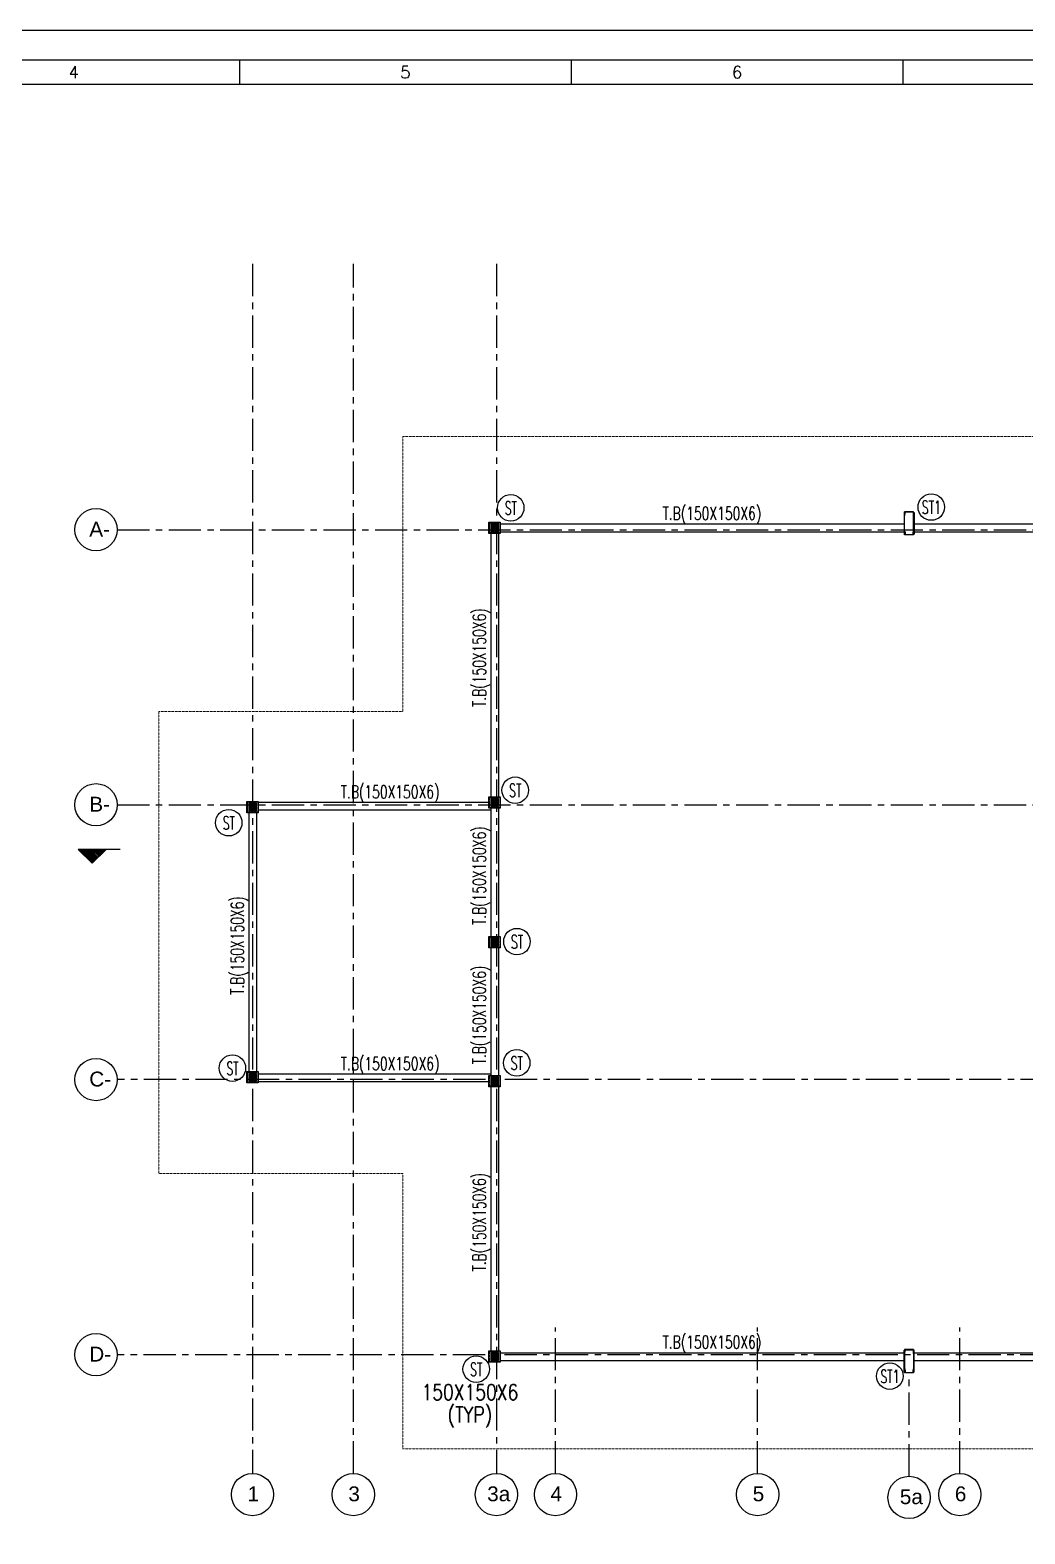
# Model space of a CAD drawing. Header units: millimetres. Extents: x 2659630 to 6742168, y -2425387 to -732288.
# Drawn here: x 3467925 to 3487215, y -1206796 to -1177630 of the extents above; entities that cross this region are included whole.
import ezdxf
from ezdxf.enums import TextEntityAlignment as Align

# ---------------------------------------------------------------- set-up
doc = ezdxf.new("R2010")
doc.units = ezdxf.units.MM
for name, pattern in [('CENTER', [2, 1.25, -0.25, 0.25, -0.25]), ('Hidden', [7.14375, 4.7625, -2.38125]), ('Overhead', [3.96875, 2.38125, -1.5875])]:
    doc.linetypes.add(name, pattern=pattern)
doc.layers.add('A-FLOR-OVHD', color=1, linetype='Overhead', lineweight=18)
doc.layers.add('A-OVERHEAD LINE', color=31, linetype='Continuous', lineweight=9)
for name, color, linetype in [('PNA', 8, 'Continuous'), ('S-BEAM NO', 3, 'Continuous'), ('S-COLUMN CIRCLE', 9, 'Continuous'), ('S-COLUMN NO', 2, 'Continuous'), ('S-GRIDE CIRCLE', 8, 'Continuous'), ('S-GRIDE LINE', 8, 'CENTER'), ('S-GRIDE NO', 1, 'Continuous'), ('S-ISMC', 2, 'Continuous'), ('S-SECTION MARK', 1, 'Continuous'), ('S-STEEL MEMBER', 2, 'Continuous'), ('S-STIFFNER PLATE', 3, 'Continuous'), ('S-STIRUPS', 3, 'Continuous'), ('TEXT SHEDULE BEAM', 4, 'Continuous')]:
    doc.layers.add(name, color=color, linetype=linetype)
doc.styles.add('Arial', font='arial.ttf', dxfattribs={"height": 123})
doc.styles.add('ROMANS', font='r.shx', dxfattribs={"width": 0.7})
pattern_1 = [(315, (3394533.362, -1191680.69), (-15.2387667, -15.2387667), [])]

# ---------------------------------------------------------------- blocks, each defined once
blk = doc.blocks.new('A1_SHEET.')
at = {"flags": 128}
blk.add_lwpolyline([(0, 0), (0, 594), (841, 594), (841, 0)], close=True, dxfattribs=at)
at = {"layer": 'PNA'}
for p, q in [((281.17, 587.8), (281.17, 582.8)), ((349.58, 587.8), (349.58, 582.8)), ((418, 587.8), (418, 582.8))]:
    blk.add_line(p, q, dxfattribs=at)
at = {"layer": 'PNA', "color": 1}
for points in [[(7.5, 6.2), (833.5, 6.2), (833.5, 587.8), (7.5, 587.8)], [(17.5, 11.2), (828.5, 11.2), (828.5, 582.8), (17.5, 582.8)]]:
    blk.add_lwpolyline(points, close=True, dxfattribs=at)
at = {"layer": 'PNA', "style": 'ROMANS'}
for s, p in [('4', (246.97, 585.3)), ('5', (315.38, 585.3)), ('6', (383.8, 585.3))]:
    blk.add_text(s, height=2.5, dxfattribs=at).set_placement(p, align=Align.MIDDLE)

msp = doc.modelspace()

# ---------------------------------------------------------------- hatches: boundary and pattern name
at = {"layer": 'S-SECTION MARK', "ltscale": 5}
h = msp.add_hatch(dxfattribs=at)
h.set_pattern_fill('ANSI31', color=256, scale=172.406964, angle=360, style=0)
h.set_pattern_definition(pattern_1)
h.paths.add_polyline_path([(3469130.502, -1193786.796), (3468858.637, -1193519.667), (3469402.368, -1193519.667)])
h = msp.add_hatch(dxfattribs=at)
h.set_pattern_fill('ANSI31', color=256, scale=172.406964, angle=360, style=0)
h.set_pattern_definition(pattern_1)
h.paths.add_polyline_path([(3469130.502, -1193786.796), (3468858.637, -1193519.667), (3469402.368, -1193519.667)])
h = msp.add_hatch(dxfattribs=at)
h.set_pattern_fill('ANSI31', color=256, scale=172.406964, angle=360, style=0)
h.set_pattern_definition(pattern_1)
h.paths.add_polyline_path([(3469130.502, -1193786.796), (3468858.637, -1193519.667), (3469402.368, -1193519.667)])
at = {"layer": 'S-STIRUPS', "ltscale": 1200}
h = msp.add_hatch(dxfattribs=at)
h.set_pattern_fill('ANGLE', color=256, style=0)
h.set_pattern_definition([(0, (0, 16072.994), (0, 6.985), [5.08, -1.905]), (90, (0, 16072.994), (-6.985, 0), [5.08, -1.905])])
h.paths.add_polyline_path([(3476862.055, -1187351.979), (3477000.055, -1187351.979), (3477000.055, -1187213.979), (3476862.055, -1187213.979)])
h = msp.add_hatch(dxfattribs=at)
h.set_pattern_fill('ANGLE', color=256, style=0)
h.set_pattern_definition([(0, (0, 10744.926), (0, 6.985), [5.08, -1.905]), (90, (0, 10744.926), (-6.985, 0), [5.08, -1.905])])
h.paths.add_polyline_path([(3476862.055, -1192680.047), (3477000.055, -1192680.047), (3477000.055, -1192542.047), (3476862.055, -1192542.047)])
h = msp.add_hatch(dxfattribs=at)
h.set_pattern_fill('ANGLE', color=256, style=0)
h.set_pattern_definition([(0, (-4692.408, 10656.841), (0, 6.985), [5.08, -1.905]), (90, (-4692.408, 10656.841), (-6.985, 0), [5.08, -1.905])])
h.paths.add_polyline_path([(3472169.646, -1192768.132), (3472307.646, -1192768.132), (3472307.646, -1192630.132), (3472169.646, -1192630.132)])
h = msp.add_hatch(dxfattribs=at)
h.set_pattern_fill('ANGLE', color=256, style=0)
h.set_pattern_definition([(0, (0, 8036.497), (0, 6.985), [5.08, -1.905]), (90, (0, 8036.497), (-6.985, 0), [5.08, -1.905])])
h.paths.add_polyline_path([(3476862.055, -1195388.476), (3477000.055, -1195388.476), (3477000.055, -1195250.476), (3476862.055, -1195250.476)])
h = msp.add_hatch(dxfattribs=at)
h.set_pattern_fill('ANGLE', color=256, style=0)
h.set_pattern_definition([(0, (-4692.408, 5416.153), (0, 6.985), [5.08, -1.905]), (90, (-4692.408, 5416.153), (-6.985, 0), [5.08, -1.905])])
h.paths.add_polyline_path([(3472169.646, -1198008.82), (3472307.646, -1198008.82), (3472307.646, -1197870.82), (3472169.646, -1197870.82)])
h = msp.add_hatch(dxfattribs=at)
h.set_pattern_fill('ANGLE', color=256, style=0)
h.set_pattern_definition([(0, (0, 5341.922), (0, 6.985), [5.08, -1.905]), (90, (0, 5341.922), (-6.985, 0), [5.08, -1.905])])
h.paths.add_polyline_path([(3476862.055, -1198083.051), (3477000.055, -1198083.051), (3477000.055, -1197945.051), (3476862.055, -1197945.051)])
h = msp.add_hatch(dxfattribs=at)
h.set_pattern_fill('ANGLE', color=256, style=0)
h.set_pattern_definition([(0, (0, 0), (0, 6.985), [5.08, -1.905]), (90, (0, 0), (-6.985, 4e-16), [5.08, -1.905])])
h.paths.add_polyline_path([(3476862.055, -1203424.973), (3477000.055, -1203424.973), (3477000.055, -1203286.973), (3476862.055, -1203286.973)])

# ---------------------------------------------------------------- linework, layer by layer
at = {"layer": 'A-FLOR-OVHD'}
msp.add_line((3477932.544, -1203434.473), (3477932.544, -1203434.474), dxfattribs=at)
at = {"layer": 'A-OVERHEAD LINE', "linetype": 'Hidden'}
msp.add_lwpolyline([(3502782.545, -1205142.309), (3475152.545, -1205142.309), (3475152.545, -1199807.309), (3470422.545, -1199807.309), (3470422.545, -1190847.309), (3475152.545, -1190847.309), (3475152.545, -1185512.307), (3502782.545, -1185512.307)], close=True, dxfattribs=at)
at = {"layer": 'S-COLUMN CIRCLE'}
for centre in [(3477244.247, -1186894.525), (3485399.327, -1186879.954), (3477332.062, -1192372.659), (3471776.512, -1193001.67), (3477365.692, -1195308.92), (3471847.31, -1197761.58), (3477360.239, -1197659.403), (3476575.347, -1203599.889), (3484594.976, -1203734.238)]:
    msp.add_circle(centre, 257.143, dxfattribs=at)
at = {"layer": 'S-GRIDE CIRCLE'}
for centre in [(3469202.931, -1187319.407), (3469202.931, -1187319.407), (3469202.931, -1187319.407), (3469202.931, -1192654.409), (3469202.931, -1192654.409), (3469202.931, -1192654.409), (3469202.931, -1197984.409), (3469202.931, -1197984.409), (3469202.931, -1197984.409), (3469202.931, -1203319.474), (3469202.931, -1203319.474), (3469202.931, -1203319.474), (3472237.55, -1206032.37), (3472237.55, -1206032.37), (3472237.55, -1206032.37), (3474192.55, -1206032.37), (3474192.55, -1206032.37), (3474192.55, -1206032.37), (3476967.55, -1206032.37), (3476967.55, -1206032.37), (3476967.55, -1206032.37), (3478112.55, -1206032.37), (3478112.55, -1206032.37), (3478112.55, -1206032.37), (3482032.55, -1206032.37), (3482032.55, -1206032.37), (3482032.55, -1206032.37), (3484969.092, -1206088.042), (3484969.092, -1206088.042), (3484969.092, -1206088.042), (3485952.55, -1206032.37), (3485952.55, -1206032.37), (3485952.55, -1206032.37)]:
    msp.add_circle(centre, 409.836, dxfattribs=at)
at = {"layer": 'S-GRIDE LINE', "ltscale": 500}
for p, q in [((3472237.55, -1182166.019), (3472237.55, -1205622.534)), ((3474192.55, -1205622.534), (3474192.55, -1182166.019)), ((3476967.55, -1182166.019), (3476967.55, -1205622.534)), ((3469612.768, -1187319.472), (3502758.155, -1187319.472)), ((3469612.768, -1192654.474), (3502758.155, -1192654.474)), ((3502755.477, -1197984.474), (3469612.768, -1197984.474)), ((3478112.55, -1205622.534), (3478112.55, -1202795.199)), ((3482032.55, -1205622.534), (3482032.55, -1202795.199)), ((3485952.55, -1205622.534), (3485952.55, -1202795.199)), ((3502748.164, -1203319.474), (3469612.768, -1203319.474)), ((3484969.092, -1205678.206), (3484969.092, -1203678.206))]:
    msp.add_line(p, q, dxfattribs=at)
at = {"layer": 'S-ISMC', "lineweight": -2}
for points in [[(3484882.277, -1186969.661), (3484882.277, -1187044.661), (3484883.117, -1187044.661, 0.383864035), (3484888.09, -1187040.184), (3484891.277, -1187009.861), (3484893.994, -1186984.016, -0.383864035), (3484903.939, -1186975.061), (3485035.615, -1186975.061, -0.383864035), (3485045.561, -1186984.016), (3485048.277, -1187009.861), (3485051.464, -1187040.184, 0.383864035), (3485056.437, -1187044.661), (3485057.277, -1187044.661), (3485057.277, -1186969.661), (3484882.277, -1186969.661)], [(3484882.277, -1187419.663), (3484882.277, -1187344.663), (3484883.117, -1187344.663, -0.383864035), (3484888.09, -1187349.141), (3484891.277, -1187379.463), (3484893.994, -1187405.308, 0.383864035), (3484903.939, -1187414.263), (3485035.615, -1187414.263, 0.383864035), (3485045.561, -1187405.308), (3485048.277, -1187379.463), (3485051.464, -1187349.141, -0.383864035), (3485056.437, -1187344.663), (3485057.277, -1187344.663), (3485057.277, -1187419.663), (3484882.277, -1187419.663)], [(3484882.277, -1203219.475), (3484882.277, -1203294.475), (3484883.117, -1203294.475, 0.383864035), (3484888.09, -1203289.997), (3484891.277, -1203259.675), (3484893.994, -1203233.829, -0.383864035), (3484903.939, -1203224.875), (3485035.615, -1203224.875, -0.383864035), (3485045.561, -1203233.829), (3485048.277, -1203259.675), (3485051.464, -1203289.997, 0.383864035), (3485056.437, -1203294.475), (3485057.277, -1203294.475), (3485057.277, -1203219.475), (3484882.277, -1203219.475)], [(3484882.277, -1203669.476), (3484882.277, -1203594.476), (3484883.117, -1203594.476, -0.383864035), (3484888.09, -1203598.954), (3484891.277, -1203629.276), (3484893.994, -1203655.122, 0.383864035), (3484903.939, -1203664.076), (3485035.615, -1203664.076, 0.383864035), (3485045.561, -1203655.122), (3485048.277, -1203629.276), (3485051.464, -1203598.954, -0.383864035), (3485056.437, -1203594.476), (3485057.277, -1203594.476), (3485057.277, -1203669.476), (3484882.277, -1203669.476)]]:
    msp.add_lwpolyline(points, format="xyb", dxfattribs=at)
at = {"layer": 'S-SECTION MARK'}
for p, q in [((3469671.495, -1193519.667), (3468858.637, -1193519.667)), ((3469671.495, -1193519.667), (3468858.637, -1193519.667)), ((3469671.495, -1193519.667), (3468858.637, -1193519.667)), ((3468858.637, -1193519.667), (3469130.502, -1193786.796)), ((3469402.368, -1193519.667), (3469130.502, -1193786.796)), ((3469402.368, -1193519.667), (3469130.502, -1193786.796)), ((3469402.368, -1193519.667), (3469130.502, -1193786.796))]:
    msp.add_line(p, q, dxfattribs=at)
at = {"layer": 'S-STEEL MEMBER', "lineweight": -2}
for p, q in [((3477031.055, -1187207.979), (3484874.277, -1187207.979)), ((3485065.277, -1187207.979), (3492874.344, -1187207.979)), ((3476856.055, -1187382.979), (3476856.055, -1192511.047)), ((3477006.055, -1187382.979), (3477006.055, -1192511.047)), ((3477031.055, -1187357.979), (3484874.277, -1187357.979)), ((3485065.277, -1187357.979), (3492874.344, -1187357.979)), ((3472163.646, -1192799.132), (3472163.646, -1197839.82)), ((3472313.646, -1192799.132), (3472313.646, -1197839.82)), ((3476831.055, -1192609.132), (3472338.646, -1192609.132)), ((3476856.055, -1192759.132), (3472338.646, -1192759.132)), ((3476856.055, -1192711.047), (3476856.055, -1195219.476)), ((3477006.055, -1192711.047), (3477006.055, -1195219.476)), ((3476856.055, -1195419.476), (3476856.055, -1197914.051)), ((3477006.055, -1195419.476), (3477006.055, -1197914.051)), ((3476856.055, -1197879.82), (3472338.646, -1197879.82)), ((3476831.055, -1198029.82), (3472338.646, -1198029.82)), ((3476856.055, -1198114.051), (3476856.055, -1203255.973)), ((3477006.055, -1198114.051), (3477006.055, -1203255.973)), ((3477031.055, -1203280.973), (3484874.277, -1203280.973)), ((3485065.277, -1203280.973), (3492874.344, -1203280.973)), ((3477031.055, -1203430.973), (3484874.277, -1203430.973)), ((3485065.277, -1203430.973), (3492874.344, -1203430.973))]:
    msp.add_line(p, q, dxfattribs=at)
at = {"layer": 'S-STIFFNER PLATE', "lineweight": -2}
for points in [[(3484874.277, -1187404.663), (3484882.277, -1187404.663), (3484882.277, -1186984.661), (3484874.277, -1186984.661)], [(3485065.277, -1187404.663), (3485057.277, -1187404.663), (3485057.277, -1186984.661), (3485065.277, -1186984.661)], [(3476821.055, -1203245.973), (3477041.055, -1203245.973), (3477041.055, -1203465.973), (3476821.055, -1203465.973)], [(3484874.277, -1203234.475), (3484882.277, -1203234.475), (3484882.277, -1203654.476), (3484874.277, -1203654.476)], [(3485065.277, -1203234.475), (3485057.277, -1203234.475), (3485057.277, -1203654.476), (3485065.277, -1203654.476)]]:
    msp.add_lwpolyline(points, close=True, dxfattribs=at)
at = {"layer": 'S-STIRUPS', "ltscale": 1200}
for p, q in [((3484882.277, -1187419.663), (3484882.277, -1186969.661)), ((3484882.277, -1203219.475), (3484882.277, -1203669.476))]:
    msp.add_line(p, q, dxfattribs=at)
for points in [[(3476821.055, -1187172.979), (3477041.055, -1187172.979), (3477041.055, -1187392.979), (3476821.055, -1187392.979)], [(3476856.055, -1187357.979), (3477006.055, -1187357.979), (3477006.055, -1187207.979), (3476856.055, -1187207.979)], [(3476862.055, -1187351.979), (3477000.055, -1187351.979), (3477000.055, -1187213.979), (3476862.055, -1187213.979)], [(3472128.646, -1192589.132), (3472348.646, -1192589.132), (3472348.646, -1192809.132), (3472128.646, -1192809.132)], [(3476821.055, -1192501.047), (3477041.055, -1192501.047), (3477041.055, -1192721.047), (3476821.055, -1192721.047)], [(3476856.055, -1192686.047), (3477006.055, -1192686.047), (3477006.055, -1192536.047), (3476856.055, -1192536.047)], [(3476862.055, -1192680.047), (3477000.055, -1192680.047), (3477000.055, -1192542.047), (3476862.055, -1192542.047)], [(3472163.646, -1192774.132), (3472313.646, -1192774.132), (3472313.646, -1192624.132), (3472163.646, -1192624.132)], [(3472169.646, -1192768.132), (3472307.646, -1192768.132), (3472307.646, -1192630.132), (3472169.646, -1192630.132)], [(3476821.055, -1195209.476), (3477041.055, -1195209.476), (3477041.055, -1195429.476), (3476821.055, -1195429.476)], [(3476856.055, -1195394.476), (3477006.055, -1195394.476), (3477006.055, -1195244.476), (3476856.055, -1195244.476)], [(3476862.055, -1195388.476), (3477000.055, -1195388.476), (3477000.055, -1195250.476), (3476862.055, -1195250.476)], [(3472128.646, -1197829.82), (3472348.646, -1197829.82), (3472348.646, -1198049.82), (3472128.646, -1198049.82)], [(3472163.646, -1198014.82), (3472313.646, -1198014.82), (3472313.646, -1197864.82), (3472163.646, -1197864.82)], [(3472169.646, -1198008.82), (3472307.646, -1198008.82), (3472307.646, -1197870.82), (3472169.646, -1197870.82)], [(3476821.055, -1197904.051), (3477041.055, -1197904.051), (3477041.055, -1198124.051), (3476821.055, -1198124.051)], [(3476856.055, -1198089.051), (3477006.055, -1198089.051), (3477006.055, -1197939.051), (3476856.055, -1197939.051)], [(3476862.055, -1198083.051), (3477000.055, -1198083.051), (3477000.055, -1197945.051), (3476862.055, -1197945.051)], [(3476856.055, -1203430.973), (3477006.055, -1203430.973), (3477006.055, -1203280.973), (3476856.055, -1203280.973)], [(3476862.055, -1203424.973), (3477000.055, -1203424.973), (3477000.055, -1203286.973), (3476862.055, -1203286.973)]]:
    msp.add_lwpolyline(points, close=True, dxfattribs=at)
at = {"layer": 'S-STIRUPS', "linetype": 'Hidden', "ltscale": 3}
for points in [[(3476831.055, -1187182.979), (3477031.055, -1187182.979), (3477031.055, -1187382.979), (3476831.055, -1187382.979)], [(3472138.646, -1192599.132), (3472338.646, -1192599.132), (3472338.646, -1192799.132), (3472138.646, -1192799.132)], [(3476831.055, -1192511.047), (3477031.055, -1192511.047), (3477031.055, -1192711.047), (3476831.055, -1192711.047)], [(3476831.055, -1195219.476), (3477031.055, -1195219.476), (3477031.055, -1195419.476), (3476831.055, -1195419.476)], [(3472138.646, -1197839.82), (3472338.646, -1197839.82), (3472338.646, -1198039.82), (3472138.646, -1198039.82)], [(3476831.055, -1197914.051), (3477031.055, -1197914.051), (3477031.055, -1198114.051), (3476831.055, -1198114.051)], [(3476831.055, -1203255.973), (3477031.055, -1203255.973), (3477031.055, -1203455.973), (3476831.055, -1203455.973)]]:
    msp.add_lwpolyline(points, close=True, dxfattribs=at)

# ---------------------------------------------------------------- block references
at = {"xscale": 94.00879904875153, "yscale": 94.00879904875153, "zscale": 94.00879904875153}
msp.add_blockref('A1_SHEET.', (3445553.335, -1233470.769), dxfattribs=at)

# ---------------------------------------------------------------- texts
at = {"layer": 'S-BEAM NO', "style": 'ROMANS', "width": 0.7}
for p in [(3481145.285, -1187002.554, 0), (3474905.465, -1192403.707, 0), (3474905.465, -1197674.395, 0), (3481145.285, -1203075.548, 0)]:
    msp.add_text('T.B(150X150X6)', height=250.00002, dxfattribs=at).set_placement(p, align=Align.MIDDLE_CENTER)
for p in [(3476634.822, -1189799.33, 0), (3476634.822, -1194028.205, 0), (3471942.413, -1195382.42, 0), (3476634.822, -1196729.708, 0), (3476634.822, -1200747.956, 0)]:
    msp.add_text('T.B(150X150X6)', height=250.00002, rotation=90, dxfattribs=at).set_placement(p, align=Align.MIDDLE_CENTER)
at = {"layer": 'S-COLUMN NO', "style": 'ROMANS', "width": 0.6}
for s, p in [('ST1', (3485400.695, -1186885.485, 0)), ('ST', (3477245.616, -1186900.055, 0)), ('ST', (3477333.43, -1192378.19, 0)), ('ST', (3471777.881, -1193007.2, 0)), ('ST', (3477367.061, -1195314.451, 0)), ('ST', (3477361.608, -1197664.934, 0)), ('ST', (3471848.679, -1197767.11, 0)), ('ST', (3476576.716, -1203605.42, 0)), ('ST1', (3484596.344, -1203739.769, 0))]:
    msp.add_text(s, height=257.1429, dxfattribs=at).set_placement(p, align=Align.MIDDLE_CENTER)
at = {"layer": 'S-GRIDE NO', "style": 'Arial'}
for s, height, p in [('A-', 287.9195, (3469072.107, -1187452.409)), ('B-', 287.9195, (3469072.107, -1192787.411)), ('C-', 287.9195, (3469072.107, -1198117.411)), ('D-', 287.9195, (3469072.107, -1203452.476)), ('1', 287.919, (3472140.869, -1206162.208)), ('1', 287.919, (3472140.869, -1206162.208)), ('1', 287.919, (3472140.869, -1206162.208)), ('3', 287.919, (3474095.869, -1206162.208)), ('3a', 287.9195, (3476787.879, -1206162.208)), ('4', 287.919, (3478015.869, -1206162.208)), ('5', 287.919, (3481935.869, -1206162.208)), ('5a', 287.9195, (3484789.421, -1206217.88)), ('6', 287.919, (3485855.869, -1206162.208))]:
    msp.add_text(s, height=height, dxfattribs=at).set_placement(p)
at = {"layer": 'TEXT SHEDULE BEAM', "style": 'ROMANS', "width": 0.8}
for s, p in [('150X150X6', (3476453.392, -1204046.598)), ('(TYP)', (3476453.392, -1204479.645))]:
    msp.add_text(s, height=304, dxfattribs=at).set_placement(p, align=Align.MIDDLE_CENTER)

doc.saveas('drawing.dxf')
